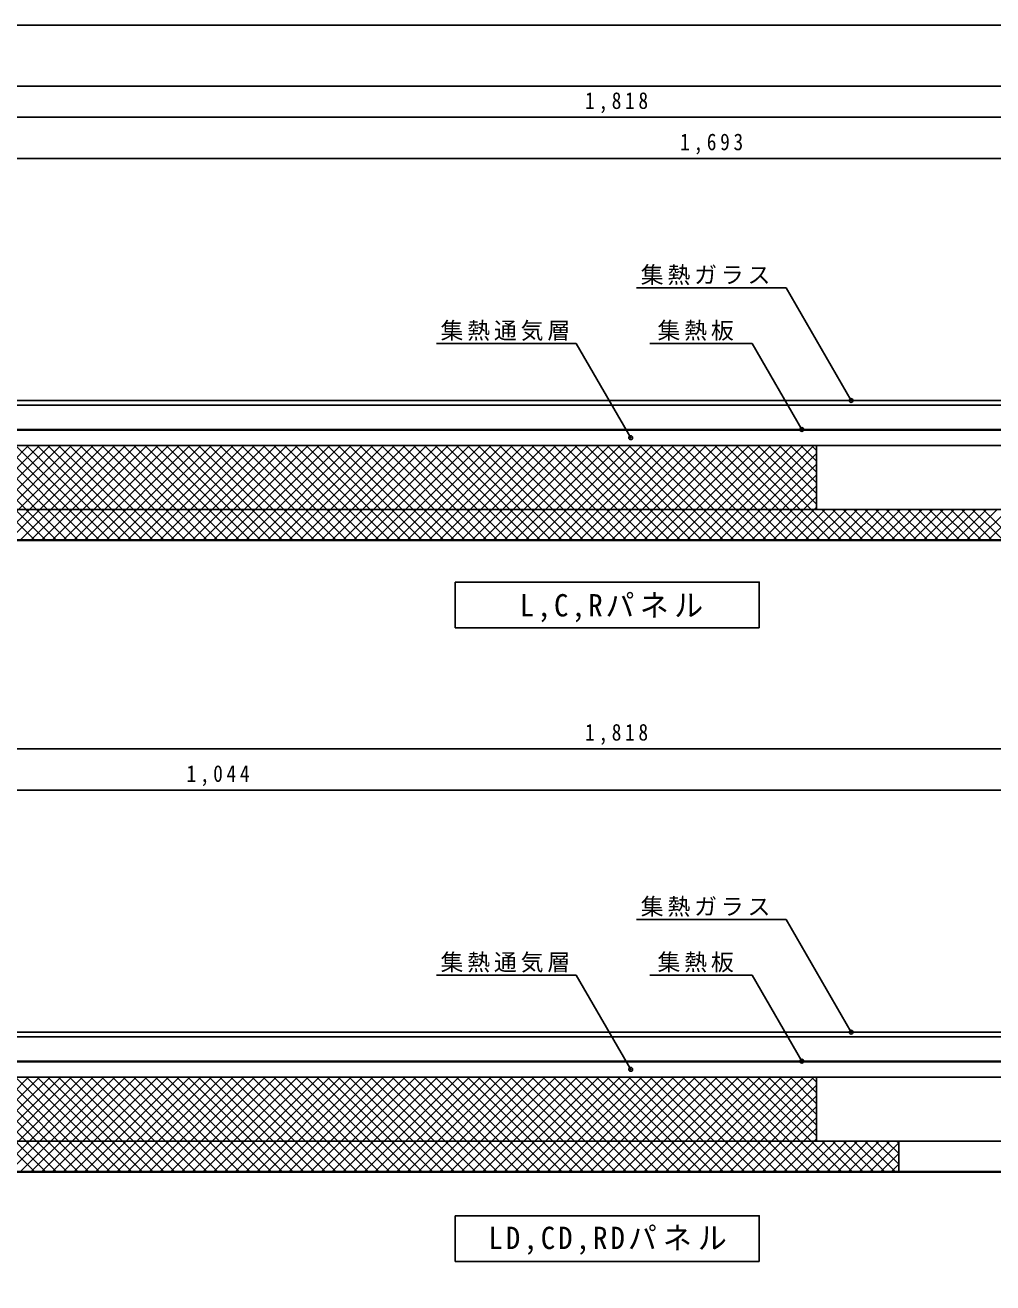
# Model space of a CAD drawing. Units: millimetres at full size, sheet at 1:5; details may follow other scales. Extents: x -1005 to 1015, y -704 to 701.
# Drawn here: x -370 to 266, y -125 to 701 of the extents above; entities that cross this region are included whole.
import ezdxf

# ---------------------------------------------------------------- set-up
doc = ezdxf.new("R2010")
doc.units = ezdxf.units.MM
doc.header["$LTSCALE"] = 5
doc.header["$PDMODE"] = 32
doc.header["$PDSIZE"] = 2.5
doc.layers.add('0-0', color=4, linetype='Continuous')
doc.styles.add('ＭＳ ゴシック', font='')
doc.styles.get('ＭＳ ゴシック').set_extended_font_data('MS Gothic')

msp = doc.modelspace()

# ---------------------------------------------------------------- linework, layer by layer
at = {"layer": '0-0', "color": 5}
msp.add_line((-1004.702, 661.206), (1015.298, 661.206), dxfattribs=at)
at = {"layer": '0-0'}
for p, q in [((-889.577, 640.817), (928.423, 640.817)), ((-764.577, 613.664), (928.423, 613.664)), ((130.302, 528.625), (31.971, 528.625)), ((173.045, 454.592), (130.302, 528.625)), ((-7.571, 492.106), (-99.551, 492.106)), ((28.239, 430.082), (-7.571, 492.106)), ((107.98, 492.106), (40.86, 492.106)), ((140.666, 435.492), (107.98, 492.106)), ((-429.596, 363.015), (-367.596, 425.015)), ((-425.642, 425.015), (-363.642, 363.015)), ((-422.524, 363.015), (-360.524, 425.015)), ((-418.571, 425.015), (-356.571, 363.015)), ((-415.453, 363.015), (-353.453, 425.015)), ((-411.5, 425.015), (-349.5, 363.015)), ((-408.382, 363.015), (-346.382, 425.015)), ((-404.428, 425.015), (-342.428, 363.015)), ((-401.311, 363.015), (-339.311, 425.015)), ((-397.357, 425.015), (-335.357, 363.015)), ((-394.24, 363.015), (-332.24, 425.015)), ((-390.286, 425.015), (-328.286, 363.015)), ((-387.169, 363.015), (-325.169, 425.015)), ((-383.215, 425.015), (-321.215, 363.015)), ((-380.098, 363.015), (-318.098, 425.015)), ((-376.144, 425.015), (-314.144, 363.015)), ((-373.027, 363.015), (-311.027, 425.015)), ((-369.073, 425.015), (-307.073, 363.015)), ((-365.956, 363.015), (-303.956, 425.015)), ((-362.002, 425.015), (-300.002, 363.015)), ((-358.885, 363.015), (-296.885, 425.015)), ((-354.931, 425.015), (-292.931, 363.015)), ((-351.814, 363.015), (-289.814, 425.015)), ((-347.86, 425.015), (-285.86, 363.015)), ((-344.743, 363.015), (-282.743, 425.015)), ((-340.789, 425.015), (-278.789, 363.015)), ((-337.672, 363.015), (-275.672, 425.015)), ((-333.718, 425.015), (-271.718, 363.015)), ((-330.601, 363.015), (-268.601, 425.015)), ((-326.647, 425.015), (-264.647, 363.015)), ((-323.529, 363.015), (-261.529, 425.015)), ((-319.576, 425.015), (-257.576, 363.015)), ((-316.458, 363.015), (-254.458, 425.015)), ((-312.505, 425.015), (-250.505, 363.015)), ((-309.387, 363.015), (-247.387, 425.015)), ((-305.434, 425.015), (-243.434, 363.015)), ((-302.316, 363.015), (-240.316, 425.015)), ((-298.362, 425.015), (-236.362, 363.015)), ((-295.245, 363.015), (-233.245, 425.015)), ((-291.291, 425.015), (-229.291, 363.015)), ((-288.174, 363.015), (-226.174, 425.015)), ((-284.22, 425.015), (-222.22, 363.015)), ((-281.103, 363.015), (-219.103, 425.015)), ((-277.149, 425.015), (-215.149, 363.015)), ((-274.032, 363.015), (-212.032, 425.015)), ((-270.078, 425.015), (-208.078, 363.015)), ((-266.961, 363.015), (-204.961, 425.015)), ((-263.007, 425.015), (-201.007, 363.015)), ((-259.89, 363.015), (-197.89, 425.015)), ((-255.936, 425.015), (-193.936, 363.015)), ((-252.819, 363.015), (-190.819, 425.015)), ((-248.865, 425.015), (-186.865, 363.015)), ((-245.748, 363.015), (-183.748, 425.015)), ((-241.794, 425.015), (-179.794, 363.015)), ((-238.677, 363.015), (-176.677, 425.015)), ((-234.723, 425.015), (-172.723, 363.015)), ((-231.606, 363.015), (-169.606, 425.015)), ((-227.652, 425.015), (-165.652, 363.015)), ((-224.535, 363.015), (-162.535, 425.015)), ((-220.581, 425.015), (-158.581, 363.015)), ((-217.463, 363.015), (-155.463, 425.015)), ((-213.51, 425.015), (-151.51, 363.015)), ((-210.392, 363.015), (-148.392, 425.015)), ((-206.439, 425.015), (-144.439, 363.015)), ((-203.321, 363.015), (-141.321, 425.015)), ((-199.367, 425.015), (-137.367, 363.015)), ((-196.25, 363.015), (-134.25, 425.015)), ((-192.296, 425.015), (-130.296, 363.015)), ((-189.179, 363.015), (-127.179, 425.015)), ((-185.225, 425.015), (-123.225, 363.015)), ((-182.108, 363.015), (-120.108, 425.015)), ((-178.154, 425.015), (-116.154, 363.015)), ((-175.037, 363.015), (-113.037, 425.015)), ((-171.083, 425.015), (-109.083, 363.015)), ((-167.966, 363.015), (-105.966, 425.015)), ((-164.012, 425.015), (-102.012, 363.015)), ((-160.895, 363.015), (-98.895, 425.015)), ((-156.941, 425.015), (-94.941, 363.015)), ((-153.824, 363.015), (-91.824, 425.015)), ((-149.87, 425.015), (-87.87, 363.015)), ((-146.753, 363.015), (-84.753, 425.015)), ((-142.799, 425.015), (-80.799, 363.015)), ((-139.682, 363.015), (-77.682, 425.015)), ((-135.728, 425.015), (-73.728, 363.015)), ((-132.611, 363.015), (-70.611, 425.015)), ((-128.657, 425.015), (-66.657, 363.015)), ((-125.54, 363.015), (-63.54, 425.015)), ((-121.586, 425.015), (-59.586, 363.015)), ((-118.469, 363.015), (-56.469, 425.015)), ((-114.515, 425.015), (-52.515, 363.015)), ((-111.397, 363.015), (-49.397, 425.015)), ((-107.444, 425.015), (-45.444, 363.015)), ((-104.326, 363.015), (-42.326, 425.015)), ((-100.373, 425.015), (-38.373, 363.015)), ((-97.255, 363.015), (-35.255, 425.015)), ((-93.301, 425.015), (-31.301, 363.015)), ((-90.184, 363.015), (-28.184, 425.015)), ((-86.23, 425.015), (-24.23, 363.015)), ((-83.113, 363.015), (-21.113, 425.015)), ((-79.159, 425.015), (-17.159, 363.015)), ((-76.042, 363.015), (-14.042, 425.015)), ((-72.088, 425.015), (-10.088, 363.015)), ((-68.971, 363.015), (-6.971, 425.015)), ((-65.017, 425.015), (-3.017, 363.015)), ((-61.9, 363.015), (0.1, 425.015)), ((-57.946, 425.015), (4.054, 363.015)), ((-54.829, 363.015), (7.171, 425.015)), ((-50.875, 425.015), (11.125, 363.015)), ((-47.758, 363.015), (14.242, 425.015)), ((-43.804, 425.015), (18.196, 363.015)), ((-40.687, 363.015), (21.313, 425.015)), ((-36.733, 425.015), (25.267, 363.015)), ((-33.616, 363.015), (28.384, 425.015)), ((-29.662, 425.015), (32.338, 363.015)), ((-26.545, 363.015), (35.455, 425.015)), ((-22.591, 425.015), (39.409, 363.015)), ((-19.474, 363.015), (42.526, 425.015)), ((-15.52, 425.015), (46.48, 363.015)), ((-12.403, 363.015), (49.597, 425.015)), ((-8.449, 425.015), (53.551, 363.015)), ((-5.331, 363.015), (56.669, 425.015)), ((-1.378, 425.015), (60.622, 363.015)), ((1.74, 363.015), (63.74, 425.015)), ((5.693, 425.015), (67.693, 363.015)), ((8.811, 363.015), (70.811, 425.015)), ((12.765, 425.015), (74.765, 363.015)), ((15.882, 363.015), (77.882, 425.015)), ((19.836, 425.015), (81.836, 363.015)), ((22.953, 363.015), (84.953, 425.015)), ((26.907, 425.015), (88.907, 363.015)), ((30.024, 363.015), (92.024, 425.015)), ((33.978, 425.015), (95.978, 363.015)), ((37.095, 363.015), (99.095, 425.015)), ((41.049, 425.015), (103.049, 363.015)), ((44.166, 363.015), (106.166, 425.015)), ((48.12, 425.015), (110.12, 363.015)), ((51.237, 363.015), (113.237, 425.015)), ((55.191, 425.015), (117.191, 363.015)), ((58.308, 363.015), (120.308, 425.015)), ((62.262, 425.015), (124.262, 363.015)), ((65.379, 363.015), (127.379, 425.015)), ((69.333, 425.015), (131.333, 363.015)), ((72.45, 363.015), (134.45, 425.015)), ((76.404, 425.015), (138.404, 363.015)), ((79.521, 363.015), (141.521, 425.015)), ((83.475, 425.015), (145.475, 363.015)), ((86.592, 363.015), (148.592, 425.015)), ((90.546, 425.015), (152.546, 363.015)), ((97.617, 425.015), (159.617, 363.015)), ((104.688, 425.015), (166.688, 363.015)), ((111.759, 425.015), (150.423, 386.352)), ((118.831, 425.015), (150.423, 393.423)), ((125.902, 425.015), (150.423, 400.494)), ((132.973, 425.015), (150.423, 407.565)), ((140.044, 425.015), (150.423, 414.636)), ((147.115, 425.015), (150.423, 421.707)), ((150.257, 425.015), (150.423, 424.849)), ((93.664, 363.015), (150.423, 419.774)), ((100.735, 363.015), (150.423, 412.703)), ((107.806, 363.015), (150.423, 405.632)), ((114.877, 363.015), (150.423, 398.561)), ((121.948, 363.015), (150.423, 391.49)), ((129.019, 363.015), (150.423, 384.419)), ((136.09, 363.015), (156.09, 383.015)), ((143.161, 363.015), (163.161, 383.015)), ((150.232, 363.015), (170.232, 383.015)), ((153.759, 383.015), (173.759, 363.015)), ((157.303, 363.015), (177.303, 383.015)), ((160.831, 383.015), (180.831, 363.015)), ((164.374, 363.015), (184.374, 383.015)), ((167.902, 383.015), (187.902, 363.015)), ((171.445, 363.015), (191.445, 383.015)), ((174.973, 383.015), (194.973, 363.015)), ((178.516, 363.015), (198.516, 383.015)), ((182.044, 383.015), (202.044, 363.015)), ((185.587, 363.015), (205.587, 383.015)), ((189.115, 383.015), (209.115, 363.015)), ((192.658, 363.015), (212.658, 383.015)), ((196.186, 383.015), (216.186, 363.015)), ((199.73, 363.015), (219.73, 383.015)), ((203.257, 383.015), (223.257, 363.015)), ((203.257, 383.015), (223.257, 363.015)), ((206.801, 363.015), (226.801, 383.015)), ((210.328, 383.015), (230.328, 363.015)), ((213.872, 363.015), (233.872, 383.015)), ((217.399, 383.015), (237.399, 363.015)), ((220.943, 363.015), (240.943, 383.015)), ((224.47, 383.015), (244.47, 363.015)), ((228.014, 363.015), (248.014, 383.015)), ((231.541, 383.015), (251.541, 363.015)), ((235.085, 363.015), (255.085, 383.015)), ((238.612, 383.015), (258.612, 363.015)), ((242.156, 363.015), (262.156, 383.015)), ((245.683, 383.015), (265.683, 363.015)), ((249.227, 363.015), (269.227, 383.015)), ((252.754, 383.015), (272.754, 363.015)), ((256.298, 363.015), (276.298, 383.015)), ((259.826, 383.015), (279.826, 363.015)), ((263.369, 363.015), (283.369, 383.015)), ((354.423, 363.015), (204.423, 363.015)), ((-889.577, 225.731), (928.423, 225.731)), ((-764.577, 198.578), (279.423, 198.578)), ((130.302, 113.539), (31.971, 113.539)), ((173.045, 39.506), (130.302, 113.539)), ((-7.571, 77.02), (-99.551, 77.02)), ((28.239, 14.996), (-7.571, 77.02)), ((107.98, 77.02), (40.86, 77.02)), ((140.666, 20.406), (107.98, 77.02)), ((-429.596, -52.071), (-367.596, 9.929)), ((-425.642, 9.929), (-363.642, -52.071)), ((-422.524, -52.071), (-360.524, 9.929)), ((-418.571, 9.929), (-356.571, -52.071)), ((-415.453, -52.071), (-353.453, 9.929)), ((-411.5, 9.929), (-349.5, -52.071)), ((-408.382, -52.071), (-346.382, 9.929)), ((-404.428, 9.929), (-342.428, -52.071)), ((-401.311, -52.071), (-339.311, 9.929)), ((-397.357, 9.929), (-335.357, -52.071)), ((-394.24, -52.071), (-332.24, 9.929)), ((-390.286, 9.929), (-328.286, -52.071)), ((-387.169, -52.071), (-325.169, 9.929)), ((-383.215, 9.929), (-321.215, -52.071)), ((-380.098, -52.071), (-318.098, 9.929)), ((-376.144, 9.929), (-314.144, -52.071)), ((-373.027, -52.071), (-311.027, 9.929)), ((-369.073, 9.929), (-307.073, -52.071)), ((-365.956, -52.071), (-303.956, 9.929)), ((-362.002, 9.929), (-300.002, -52.071)), ((-358.885, -52.071), (-296.885, 9.929)), ((-354.931, 9.929), (-292.931, -52.071)), ((-351.814, -52.071), (-289.814, 9.929)), ((-347.86, 9.929), (-285.86, -52.071)), ((-344.743, -52.071), (-282.743, 9.929)), ((-340.789, 9.929), (-278.789, -52.071)), ((-337.672, -52.071), (-275.672, 9.929)), ((-333.718, 9.929), (-271.718, -52.071)), ((-330.601, -52.071), (-268.601, 9.929)), ((-326.647, 9.929), (-264.647, -52.071)), ((-323.529, -52.071), (-261.529, 9.929)), ((-319.576, 9.929), (-257.576, -52.071)), ((-316.458, -52.071), (-254.458, 9.929)), ((-312.505, 9.929), (-250.505, -52.071)), ((-309.387, -52.071), (-247.387, 9.929)), ((-305.434, 9.929), (-243.434, -52.071)), ((-302.316, -52.071), (-240.316, 9.929)), ((-298.362, 9.929), (-236.362, -52.071)), ((-295.245, -52.071), (-233.245, 9.929)), ((-291.291, 9.929), (-229.291, -52.071)), ((-288.174, -52.071), (-226.174, 9.929)), ((-284.22, 9.929), (-222.22, -52.071)), ((-281.103, -52.071), (-219.103, 9.929)), ((-277.149, 9.929), (-215.149, -52.071)), ((-274.032, -52.071), (-212.032, 9.929)), ((-270.078, 9.929), (-208.078, -52.071)), ((-266.961, -52.071), (-204.961, 9.929)), ((-263.007, 9.929), (-201.007, -52.071)), ((-259.89, -52.071), (-197.89, 9.929)), ((-255.936, 9.929), (-193.936, -52.071)), ((-252.819, -52.071), (-190.819, 9.929)), ((-248.865, 9.929), (-186.865, -52.071)), ((-245.748, -52.071), (-183.748, 9.929)), ((-241.794, 9.929), (-179.794, -52.071)), ((-238.677, -52.071), (-176.677, 9.929)), ((-234.723, 9.929), (-172.723, -52.071)), ((-231.606, -52.071), (-169.606, 9.929)), ((-227.652, 9.929), (-165.652, -52.071)), ((-224.535, -52.071), (-162.535, 9.929)), ((-220.581, 9.929), (-158.581, -52.071)), ((-217.463, -52.071), (-155.463, 9.929)), ((-213.51, 9.929), (-151.51, -52.071)), ((-210.392, -52.071), (-148.392, 9.929)), ((-206.439, 9.929), (-144.439, -52.071)), ((-203.321, -52.071), (-141.321, 9.929)), ((-199.367, 9.929), (-137.367, -52.071)), ((-196.25, -52.071), (-134.25, 9.929)), ((-192.296, 9.929), (-130.296, -52.071)), ((-189.179, -52.071), (-127.179, 9.929)), ((-185.225, 9.929), (-123.225, -52.071)), ((-182.108, -52.071), (-120.108, 9.929)), ((-178.154, 9.929), (-116.154, -52.071)), ((-175.037, -52.071), (-113.037, 9.929)), ((-171.083, 9.929), (-109.083, -52.071)), ((-167.966, -52.071), (-105.966, 9.929)), ((-164.012, 9.929), (-102.012, -52.071)), ((-160.895, -52.071), (-98.895, 9.929)), ((-156.941, 9.929), (-94.941, -52.071)), ((-153.824, -52.071), (-91.824, 9.929)), ((-149.87, 9.929), (-87.87, -52.071)), ((-146.753, -52.071), (-84.753, 9.929)), ((-142.799, 9.929), (-80.799, -52.071)), ((-139.682, -52.071), (-77.682, 9.929)), ((-135.728, 9.929), (-73.728, -52.071)), ((-132.611, -52.071), (-70.611, 9.929)), ((-128.657, 9.929), (-66.657, -52.071)), ((-125.54, -52.071), (-63.54, 9.929)), ((-121.586, 9.929), (-59.586, -52.071)), ((-118.469, -52.071), (-56.469, 9.929)), ((-114.515, 9.929), (-52.515, -52.071)), ((-111.397, -52.071), (-49.397, 9.929)), ((-107.444, 9.929), (-45.444, -52.071)), ((-104.326, -52.071), (-42.326, 9.929)), ((-100.373, 9.929), (-38.373, -52.071)), ((-97.255, -52.071), (-35.255, 9.929)), ((-93.301, 9.929), (-31.301, -52.071)), ((-90.184, -52.071), (-28.184, 9.929)), ((-86.23, 9.929), (-24.23, -52.071)), ((-83.113, -52.071), (-21.113, 9.929)), ((-79.159, 9.929), (-17.159, -52.071)), ((-76.042, -52.071), (-14.042, 9.929)), ((-72.088, 9.929), (-10.088, -52.071)), ((-68.971, -52.071), (-6.971, 9.929)), ((-65.017, 9.929), (-3.017, -52.071)), ((-61.9, -52.071), (0.1, 9.929)), ((-57.946, 9.929), (4.054, -52.071)), ((-54.829, -52.071), (7.171, 9.929)), ((-50.875, 9.929), (11.125, -52.071)), ((-47.758, -52.071), (14.242, 9.929)), ((-43.804, 9.929), (18.196, -52.071)), ((-40.687, -52.071), (21.313, 9.929)), ((-36.733, 9.929), (25.267, -52.071)), ((-33.616, -52.071), (28.384, 9.929)), ((-29.662, 9.929), (32.338, -52.071)), ((-26.545, -52.071), (35.455, 9.929)), ((-22.591, 9.929), (39.409, -52.071)), ((-19.474, -52.071), (42.526, 9.929)), ((-15.52, 9.929), (46.48, -52.071)), ((-12.403, -52.071), (49.597, 9.929)), ((-8.449, 9.929), (53.551, -52.071)), ((-5.331, -52.071), (56.669, 9.929)), ((-1.378, 9.929), (60.622, -52.071)), ((1.74, -52.071), (63.74, 9.929)), ((5.693, 9.929), (67.693, -52.071)), ((8.811, -52.071), (70.811, 9.929)), ((12.765, 9.929), (74.765, -52.071)), ((15.882, -52.071), (77.882, 9.929)), ((19.836, 9.929), (81.836, -52.071)), ((22.953, -52.071), (84.953, 9.929)), ((26.907, 9.929), (88.907, -52.071)), ((30.024, -52.071), (92.024, 9.929)), ((33.978, 9.929), (95.978, -52.071)), ((37.095, -52.071), (99.095, 9.929)), ((41.049, 9.929), (103.049, -52.071)), ((44.166, -52.071), (106.166, 9.929)), ((48.12, 9.929), (110.12, -52.071)), ((51.237, -52.071), (113.237, 9.929)), ((55.191, 9.929), (117.191, -52.071)), ((58.308, -52.071), (120.308, 9.929)), ((62.262, 9.929), (124.262, -52.071)), ((65.379, -52.071), (127.379, 9.929)), ((69.333, 9.929), (131.333, -52.071)), ((72.45, -52.071), (134.45, 9.929)), ((76.404, 9.929), (138.404, -52.071)), ((79.521, -52.071), (141.521, 9.929)), ((83.475, 9.929), (145.475, -52.071)), ((86.592, -52.071), (148.592, 9.929)), ((90.546, 9.929), (152.546, -52.071)), ((97.617, 9.929), (159.617, -52.071)), ((104.688, 9.929), (166.688, -52.071)), ((111.759, 9.929), (150.423, -28.734)), ((118.831, 9.929), (150.423, -21.663)), ((125.902, 9.929), (150.423, -14.592)), ((132.973, 9.929), (150.423, -7.521)), ((140.044, 9.929), (150.423, -0.45)), ((147.115, 9.929), (150.423, 6.621)), ((150.257, 9.929), (150.423, 9.763)), ((93.664, -52.071), (150.423, 4.688)), ((100.735, -52.071), (150.423, -2.383)), ((107.806, -52.071), (150.423, -9.454)), ((114.877, -52.071), (150.423, -16.525)), ((121.948, -52.071), (150.423, -23.596)), ((129.019, -52.071), (150.423, -30.667)), ((136.09, -52.071), (156.09, -32.071)), ((143.161, -52.071), (163.161, -32.071)), ((150.232, -52.071), (170.232, -32.071)), ((153.759, -32.071), (173.759, -52.071)), ((157.303, -52.071), (177.303, -32.071)), ((160.831, -32.071), (180.831, -52.071)), ((164.374, -52.071), (184.374, -32.071)), ((167.902, -32.071), (187.902, -52.071)), ((171.445, -52.071), (191.445, -32.071)), ((174.973, -32.071), (194.973, -52.071)), ((178.516, -52.071), (198.516, -32.071)), ((182.044, -32.071), (202.044, -52.071)), ((189.115, -32.071), (204.423, -47.379)), ((196.186, -32.071), (204.423, -40.308)), ((203.257, -32.071), (204.423, -33.237)), ((354.423, -32.071), (204.423, -32.071)), ((185.587, -52.071), (204.423, -33.236)), ((192.658, -52.071), (204.423, -40.307)), ((199.73, -52.071), (204.423, -47.378)), ((354.423, -52.071), (204.423, -52.071)), ((354.423, -52.571), (204.423, -52.571))]:
    msp.add_line(p, q, dxfattribs=at)
at = {"layer": '0-0', "color": 7}
for p, q in [((-859.577, 454.615), (905.423, 454.615)), ((-859.577, 451.415), (905.423, 451.415)), ((912.423, 435.515), (-859.577, 435.515)), ((909.923, 435.015), (-859.577, 435.015)), ((889.923, 425.015), (-851.077, 425.015)), ((150.423, 425.015), (150.423, 383.015)), ((354.423, 383.015), (-759.577, 383.015)), ((204.423, 363.015), (-764.577, 363.015)), ((204.423, 362.515), (-764.577, 362.515)), ((928.423, 363.015), (204.423, 363.015)), ((928.423, 362.515), (204.423, 362.515)), ((-87.261, 335.21), (-87.261, 305.21)), ((-87.261, 305.21), (112.739, 305.21)), ((-859.577, 39.529), (905.423, 39.529)), ((-859.577, 36.329), (905.423, 36.329)), ((912.423, 20.429), (-859.577, 20.429)), ((909.923, 19.929), (-859.577, 19.929)), ((889.923, 9.929), (-851.077, 9.929)), ((150.423, 9.929), (150.423, -32.071)), ((204.423, -32.071), (-759.577, -32.071)), ((204.423, -32.071), (204.423, -52.571)), ((204.423, -52.071), (-764.577, -52.071)), ((204.423, -52.571), (-764.577, -52.571)), ((-87.261, -81.215), (-87.261, -111.215)), ((-87.261, -111.215), (112.739, -111.215))]:
    msp.add_line(p, q, dxfattribs=at)
at = {"layer": '0-0', "color": 5}
msp.add_lwpolyline([(-1004.702, -703.794), (-1004.702, 701.206), (1015.298, 701.206)], dxfattribs=at)
at = {"layer": '0-0', "color": 7}
for points in [[(-87.261, 335.21), (112.739, 335.21), (112.739, 305.21)], [(-87.261, -81.215), (112.739, -81.215), (112.739, -111.215)]]:
    msp.add_lwpolyline(points, dxfattribs=at)
at = {"layer": '0-0', "color": 5}
for p in [(173.045, 454.592), (28.239, 430.082), (140.666, 435.492), (173.045, 39.506), (140.666, 20.406), (28.239, 14.996)]:
    msp.add_point(p, dxfattribs=at)

# ---------------------------------------------------------------- texts
at = {"layer": '0-0', "color": 7, "attachment_point": 7, "style": 'ＭＳ ゴシック'}
for s, insert, char_height in [('\\T1.38;\\W0.85;1,818', (-1.827, 643.317), 11), ('\\T1.38;\\W0.85;1,693', (60.673, 616.164), 11), ('\\T1.17;集熱ガラス', (34.82, 530.395), 11), ('\\T1.17;集熱通気層', (-96.8, 493.692), 11), ('\\T1.17;集熱板', (45.856, 493.846), 11), ('\\T1.19;\\W0.95;L,C,Rパネル', (-44.763, 308.865), 14.66), ('\\T1.38;\\W0.85;1,818', (-1.827, 228.231), 11), ('\\T1.38;\\W0.85;1,044', (-263.827, 201.078), 11), ('\\T1.17;集熱ガラス', (34.82, 115.309), 11), ('\\T1.17;集熱通気層', (-96.8, 78.606), 11), ('\\T1.17;集熱板', (45.856, 78.76), 11), ('\\T1.21;\\W0.95;LD,CD,RDパネル', (-65.334, -106.833), 14.66)]:
    msp.add_mtext(s, dxfattribs=dict(at, insert=insert, char_height=char_height))

doc.saveas('drawing.dxf')
